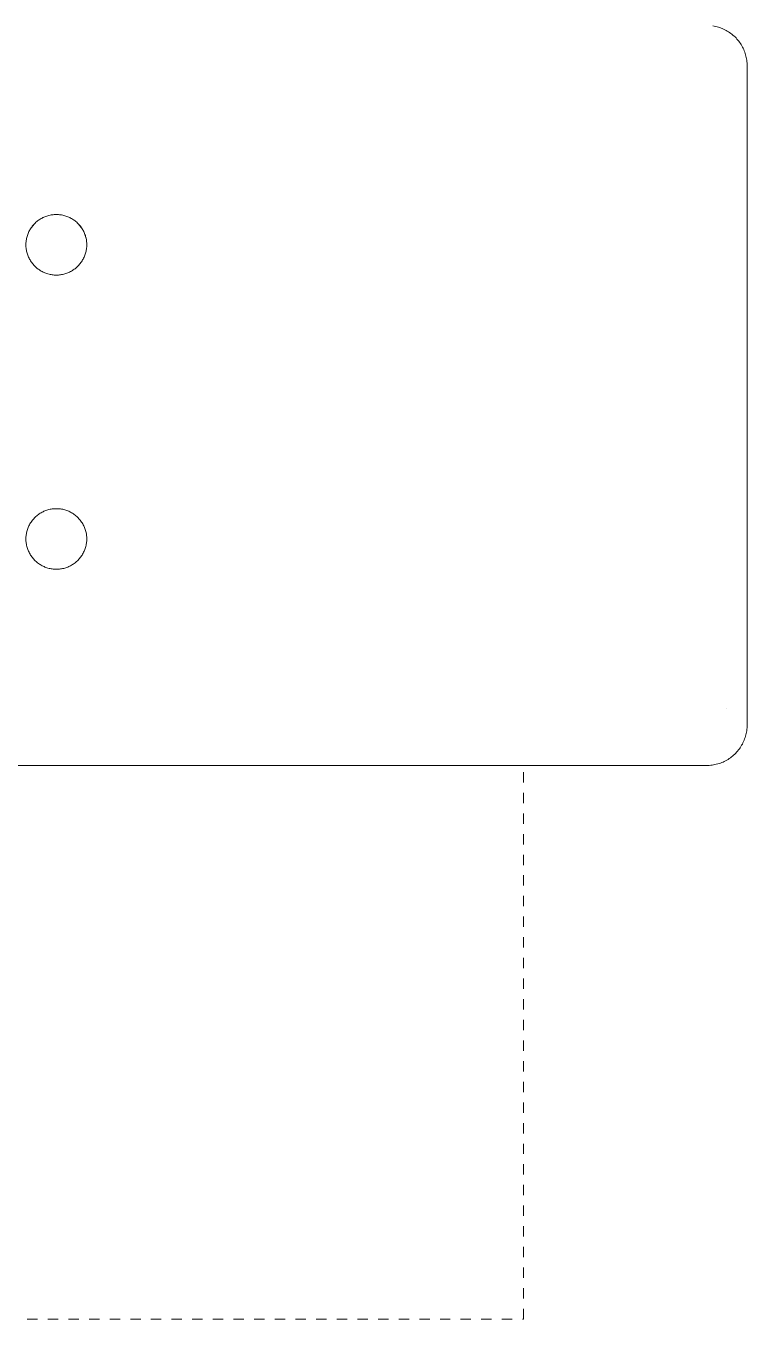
# Model space of a CAD drawing. Header units: inches. Extents: x -9 to 187, y -3 to 135.
# Drawn here: x 85.53 to 92.51, y 48.14 to 60.67 of the extents above; entities that cross this region are included whole.
import ezdxf

# ---------------------------------------------------------------- set-up
doc = ezdxf.new("R2010")
doc.units = ezdxf.units.IN
doc.linetypes.add('HIDDEN', pattern=[1.905, 1.27, -0.635])
doc.layers.add('ZANO_R', color=7, linetype='Continuous', lineweight=0)
doc.layers.add('ZANO_R_przerywana', color=250, linetype='HIDDEN', lineweight=0)

msp = doc.modelspace()

# ---------------------------------------------------------------- linework, layer by layer
at = {"layer": 'ZANO_R'}
for p, q in [((92.18307, 60.66907), (92.19639, 60.66673)), ((92.19639, 60.66673), (92.20962, 60.66393)), ((92.20962, 60.66393), (92.22274, 60.66067)), ((92.22274, 60.66067), (92.23575, 60.65696)), ((92.23575, 60.65696), (92.24861, 60.65281)), ((92.24861, 60.65281), (92.26133, 60.64822)), ((92.26133, 60.64822), (92.27389, 60.64319)), ((92.27389, 60.64319), (92.28626, 60.63773)), ((92.28626, 60.63773), (92.29844, 60.63185)), ((92.29844, 60.63185), (92.31041, 60.62556)), ((92.31041, 60.62556), (92.32215, 60.61885)), ((92.32215, 60.61885), (92.33365, 60.61175)), ((92.33365, 60.61175), (92.34491, 60.60425)), ((92.34491, 60.60425), (92.3559, 60.59637)), ((92.3559, 60.59637), (92.36661, 60.58812)), ((92.36661, 60.58812), (92.37703, 60.5795)), ((92.37703, 60.5795), (92.38715, 60.57053)), ((92.38715, 60.57053), (92.39695, 60.56122)), ((92.39695, 60.56122), (92.40643, 60.55157)), ((92.40643, 60.55157), (92.41557, 60.5416)), ((92.41557, 60.5416), (92.42436, 60.53133)), ((92.42436, 60.53133), (92.43279, 60.52075)), ((92.43279, 60.52075), (92.44085, 60.5099)), ((92.44085, 60.5099), (92.44854, 60.49877)), ((92.44854, 60.49877), (92.45583, 60.48738)), ((92.45583, 60.48738), (92.46273, 60.47575)), ((92.46273, 60.47575), (92.46922, 60.46389)), ((92.46922, 60.46389), (92.47531, 60.45181)), ((92.47531, 60.45181), (92.48097, 60.43953)), ((92.48097, 60.43953), (92.48621, 60.42707)), ((92.48621, 60.42707), (92.49101, 60.41442)), ((92.49101, 60.41442), (92.49537, 60.40163)), ((92.49537, 60.40163), (92.4993, 60.38868)), ((92.4993, 60.38868), (92.50277, 60.37562)), ((92.50277, 60.37562), (92.50579, 60.36244)), ((92.50579, 60.36244), (92.50836, 60.34916)), ((92.50836, 60.34916), (92.51047, 60.3358)), ((92.51047, 60.3358), (92.51211, 60.32238)), ((92.51211, 60.32238), (92.5133, 60.30891)), ((92.5133, 60.30891), (92.51402, 60.2954)), ((92.51402, 60.2954), (92.51427, 60.28188)), ((92.51427, 54.03166), (92.51427, 60.28188)), ((85.62422, 58.76555), (85.632, 58.77229)), ((85.62447, 58.76584), (85.63225, 58.77257)), ((85.632, 58.77229), (85.64001, 58.77876)), ((85.63225, 58.77257), (85.64025, 58.77902)), ((85.64001, 58.77876), (85.64825, 58.78495)), ((85.64025, 58.77902), (85.64848, 58.78519)), ((85.64825, 58.78495), (85.65669, 58.79084)), ((85.64848, 58.78519), (85.65692, 58.79106)), ((85.65669, 58.79084), (85.66534, 58.79644)), ((85.65692, 58.79106), (85.66555, 58.79664)), ((85.66534, 58.79644), (85.67417, 58.80173)), ((85.66555, 58.79664), (85.67438, 58.80192)), ((85.67417, 58.80173), (85.68319, 58.80671)), ((85.67438, 58.80192), (85.68338, 58.80688)), ((85.68319, 58.80671), (85.69237, 58.81137)), ((85.68338, 58.80688), (85.69255, 58.81153)), ((85.69237, 58.81137), (85.70171, 58.81571)), ((85.69255, 58.81153), (85.70188, 58.81585)), ((85.70171, 58.81571), (85.7112, 58.81972)), ((85.70188, 58.81585), (85.71136, 58.81985)), ((85.7112, 58.81972), (85.72082, 58.8234)), ((85.71136, 58.81985), (85.72096, 58.82351)), ((85.72082, 58.8234), (85.73056, 58.82674)), ((85.72096, 58.82351), (85.73069, 58.82684)), ((85.73056, 58.82674), (85.74041, 58.82973)), ((85.73069, 58.82684), (85.74053, 58.82982)), ((85.74041, 58.82973), (85.75036, 58.83238)), ((85.74053, 58.82982), (85.75047, 58.83246)), ((85.75036, 58.83238), (85.7604, 58.83469)), ((85.75047, 58.83246), (85.7605, 58.83475)), ((85.7604, 58.83469), (85.77051, 58.83664)), ((85.7605, 58.83475), (85.77059, 58.83669)), ((85.77051, 58.83664), (85.78069, 58.83823)), ((85.77059, 58.83669), (85.78075, 58.83827)), ((85.78069, 58.83823), (85.79091, 58.83947)), ((85.78075, 58.83827), (85.79096, 58.8395)), ((85.79091, 58.83947), (85.80117, 58.84036)), ((85.79096, 58.8395), (85.80121, 58.84038)), ((85.80117, 58.84036), (85.81146, 58.84088)), ((85.80121, 58.84038), (85.81147, 58.84089)), ((85.81146, 58.84088), (85.82176, 58.84105)), ((85.81147, 58.84089), (85.82176, 58.84105)), ((85.82176, 58.84105), (85.83205, 58.84088)), ((85.82176, 58.84105), (85.83204, 58.84089)), ((85.83204, 58.84089), (85.84231, 58.84038)), ((85.83205, 58.84088), (85.84234, 58.84036)), ((85.84231, 58.84038), (85.85255, 58.8395)), ((85.84234, 58.84036), (85.8526, 58.83947)), ((85.85255, 58.8395), (85.86276, 58.83827)), ((85.8526, 58.83947), (85.86282, 58.83823)), ((85.86276, 58.83827), (85.87292, 58.83669)), ((85.86282, 58.83823), (85.873, 58.83664)), ((85.87292, 58.83669), (85.88302, 58.83475)), ((85.873, 58.83664), (85.88311, 58.83469)), ((85.88302, 58.83475), (85.89304, 58.83246)), ((85.88311, 58.83469), (85.89315, 58.83238)), ((85.89304, 58.83246), (85.90298, 58.82982)), ((85.89315, 58.83238), (85.9031, 58.82973)), ((85.90298, 58.82982), (85.91282, 58.82684)), ((85.9031, 58.82973), (85.91295, 58.82674)), ((85.91282, 58.82684), (85.92255, 58.82351)), ((85.91295, 58.82674), (85.92269, 58.8234)), ((85.92255, 58.82351), (85.93215, 58.81985)), ((85.92269, 58.8234), (85.93231, 58.81972)), ((85.93215, 58.81985), (85.94163, 58.81585)), ((85.93231, 58.81972), (85.9418, 58.81571)), ((85.94163, 58.81585), (85.95096, 58.81153)), ((85.9418, 58.81571), (85.95114, 58.81137)), ((85.95096, 58.81153), (85.96013, 58.80688)), ((85.95114, 58.81137), (85.96032, 58.80671)), ((85.96013, 58.80688), (85.96913, 58.80192)), ((85.96032, 58.80671), (85.96934, 58.80173)), ((85.96913, 58.80192), (85.97796, 58.79664)), ((85.96934, 58.80173), (85.97817, 58.79644)), ((85.97796, 58.79664), (85.9866, 58.79106)), ((85.97817, 58.79644), (85.98682, 58.79084)), ((85.9866, 58.79106), (85.99503, 58.78519)), ((85.98682, 58.79084), (85.99526, 58.78495)), ((85.99503, 58.78519), (86.00326, 58.77902)), ((85.99526, 58.78495), (86.0035, 58.77876)), ((86.00326, 58.77902), (86.01126, 58.77257)), ((86.0035, 58.77876), (86.01151, 58.77229)), ((86.01126, 58.77257), (86.01904, 58.76584)), ((86.01151, 58.77229), (86.01929, 58.76555)), ((85.54084, 58.63758), (85.54421, 58.64732)), ((85.54113, 58.63815), (85.5445, 58.64786)), ((85.54421, 58.64732), (85.54791, 58.65693)), ((85.5445, 58.64786), (85.5482, 58.65745)), ((85.54791, 58.65693), (85.55195, 58.6664)), ((85.5482, 58.65745), (85.55224, 58.66691)), ((85.55195, 58.6664), (85.55632, 58.67573)), ((85.55224, 58.66691), (85.55661, 58.67622)), ((85.55632, 58.67573), (85.56101, 58.6849)), ((85.55661, 58.67622), (85.5613, 58.68537)), ((85.56101, 58.6849), (85.56602, 58.6939)), ((85.5613, 58.68537), (85.56631, 58.69435)), ((85.56602, 58.6939), (85.57133, 58.70272)), ((85.56631, 58.69435), (85.57162, 58.70315)), ((85.57133, 58.70272), (85.57695, 58.71134)), ((85.57162, 58.70315), (85.57724, 58.71176)), ((85.57695, 58.71134), (85.58287, 58.71977)), ((85.57724, 58.71176), (85.58316, 58.72017)), ((85.58287, 58.71977), (85.58908, 58.72799)), ((85.58316, 58.72017), (85.58937, 58.72837)), ((85.58908, 58.72799), (85.59558, 58.73598)), ((85.58937, 58.72837), (85.59586, 58.73634)), ((85.59558, 58.73598), (85.60235, 58.74374)), ((85.59586, 58.73634), (85.60262, 58.74409)), ((85.60235, 58.74374), (85.60938, 58.75126)), ((85.60262, 58.74409), (85.60965, 58.75159)), ((85.60938, 58.75126), (85.61667, 58.75854)), ((85.60965, 58.75159), (85.61694, 58.75884)), ((85.61667, 58.75854), (85.62422, 58.76555)), ((85.61694, 58.75884), (85.62447, 58.76584)), ((86.01904, 58.76584), (86.02658, 58.75884)), ((86.01929, 58.76555), (86.02684, 58.75854)), ((86.02658, 58.75884), (86.03386, 58.75159)), ((86.02684, 58.75854), (86.03413, 58.75126)), ((86.03386, 58.75159), (86.04089, 58.74409)), ((86.03413, 58.75126), (86.04117, 58.74374)), ((86.04089, 58.74409), (86.04766, 58.73634)), ((86.04117, 58.74374), (86.04793, 58.73598)), ((86.04766, 58.73634), (86.05415, 58.72837)), ((86.04793, 58.73598), (86.05443, 58.72799)), ((86.05415, 58.72837), (86.06035, 58.72017)), ((86.05443, 58.72799), (86.06064, 58.71977)), ((86.06035, 58.72017), (86.06627, 58.71176)), ((86.06064, 58.71977), (86.06656, 58.71134)), ((86.06627, 58.71176), (86.07189, 58.70315)), ((86.06656, 58.71134), (86.07218, 58.70272)), ((86.07189, 58.70315), (86.07721, 58.69435)), ((86.07218, 58.70272), (86.0775, 58.6939)), ((86.07721, 58.69435), (86.08221, 58.68537)), ((86.0775, 58.6939), (86.0825, 58.6849)), ((86.08221, 58.68537), (86.0869, 58.67622)), ((86.0825, 58.6849), (86.08719, 58.67573)), ((86.0869, 58.67622), (86.09127, 58.66691)), ((86.08719, 58.67573), (86.09156, 58.6664)), ((86.09127, 58.66691), (86.09531, 58.65745)), ((86.09156, 58.6664), (86.0956, 58.65693)), ((86.09531, 58.65745), (86.09901, 58.64786)), ((86.0956, 58.65693), (86.0993, 58.64732)), ((86.09901, 58.64786), (86.10238, 58.63815)), ((86.0993, 58.64732), (86.10267, 58.63758)), ((85.5265, 58.54715), (85.5267, 58.55743)), ((85.52676, 58.5369), (85.5265, 58.54715)), ((85.5267, 58.55743), (85.52726, 58.5677)), ((85.52738, 58.52667), (85.52676, 58.5369)), ((85.52726, 58.5677), (85.52818, 58.57794)), ((85.52836, 58.51647), (85.52738, 58.52667)), ((85.52818, 58.57794), (85.52946, 58.58814)), ((85.52946, 58.58814), (85.53109, 58.59829)), ((85.53109, 58.59829), (85.53308, 58.60838)), ((85.53308, 58.60838), (85.53541, 58.6184)), ((85.53431, 58.61406), (85.53602, 58.62091)), ((85.53541, 58.6184), (85.5381, 58.62832)), ((85.53602, 58.62091), (85.5379, 58.62772)), ((85.53782, 58.62774), (85.54084, 58.63758)), ((85.5381, 58.62832), (85.54113, 58.63815)), ((86.10238, 58.63815), (86.10541, 58.62832)), ((86.10267, 58.63758), (86.1057, 58.62774)), ((86.10541, 58.62832), (86.1081, 58.6184)), ((86.10562, 58.62772), (86.10749, 58.62091)), ((86.10749, 58.62091), (86.1092, 58.61406)), ((86.1081, 58.6184), (86.11043, 58.60838)), ((86.11043, 58.60838), (86.11242, 58.59829)), ((86.11242, 58.59829), (86.11405, 58.58814)), ((86.11405, 58.58814), (86.11533, 58.57794)), ((86.11613, 58.52667), (86.11516, 58.51647)), ((86.11533, 58.57794), (86.11625, 58.5677)), ((86.11675, 58.5369), (86.11613, 58.52667)), ((86.11625, 58.5677), (86.11681, 58.55743)), ((86.11701, 58.54715), (86.11675, 58.5369)), ((86.11681, 58.55743), (86.11701, 58.54715)), ((85.52968, 58.5063), (85.52836, 58.51647)), ((85.53136, 58.49619), (85.52968, 58.5063)), ((85.53339, 58.48614), (85.53136, 58.49619)), ((85.53577, 58.47617), (85.53339, 58.48614)), ((85.53849, 58.46628), (85.53577, 58.47617)), ((85.54156, 58.4565), (85.53849, 58.46628)), ((85.54496, 58.44683), (85.54156, 58.4565)), ((85.54869, 58.43728), (85.54496, 58.44683)), ((85.55276, 58.42787), (85.54869, 58.43728)), ((85.55715, 58.41861), (85.55276, 58.42787)), ((85.56185, 58.4095), (85.55715, 58.41861)), ((85.56687, 58.40056), (85.56185, 58.4095)), ((85.5722, 58.39181), (85.56687, 58.40056)), ((85.57783, 58.38324), (85.5722, 58.39181)), ((86.07131, 58.39181), (86.06568, 58.38324)), ((86.07664, 58.40056), (86.07131, 58.39181)), ((86.08166, 58.4095), (86.07664, 58.40056)), ((86.08637, 58.41861), (86.08166, 58.4095)), ((86.09075, 58.42787), (86.08637, 58.41861)), ((86.09482, 58.43728), (86.09075, 58.42787)), ((86.09855, 58.44683), (86.09482, 58.43728)), ((86.10196, 58.4565), (86.09855, 58.44683)), ((86.10502, 58.46628), (86.10196, 58.4565)), ((86.10774, 58.47617), (86.10502, 58.46628)), ((86.11012, 58.48614), (86.10774, 58.47617)), ((86.11215, 58.49619), (86.11012, 58.48614)), ((86.11383, 58.5063), (86.11215, 58.49619)), ((86.11516, 58.51647), (86.11383, 58.5063)), ((85.58375, 58.37487), (85.57783, 58.38324)), ((85.58996, 58.36671), (85.58375, 58.37487)), ((85.59645, 58.35878), (85.58996, 58.36671)), ((85.60321, 58.35107), (85.59645, 58.35878)), ((85.61024, 58.3436), (85.60321, 58.35107)), ((85.61752, 58.33639), (85.61024, 58.3436)), ((85.62504, 58.32942), (85.61752, 58.33639)), ((85.6328, 58.32273), (85.62504, 58.32942)), ((85.64079, 58.31631), (85.6328, 58.32273)), ((85.649, 58.31017), (85.64079, 58.31631)), ((85.65742, 58.30431), (85.649, 58.31017)), ((85.66603, 58.29876), (85.65742, 58.30431)), ((85.67484, 58.2935), (85.66603, 58.29876)), ((85.68381, 58.28856), (85.67484, 58.2935)), ((85.69296, 58.28392), (85.68381, 58.28856)), ((85.70226, 58.27961), (85.69296, 58.28392)), ((85.71171, 58.27563), (85.70226, 58.27961)), ((85.72128, 58.27197), (85.71171, 58.27563)), ((85.73098, 58.26865), (85.72128, 58.27197)), ((85.74079, 58.26567), (85.73098, 58.26865)), ((85.91253, 58.26865), (85.90272, 58.26567)), ((85.92223, 58.27197), (85.91253, 58.26865)), ((85.93181, 58.27563), (85.92223, 58.27197)), ((85.94125, 58.27961), (85.93181, 58.27563)), ((85.95055, 58.28392), (85.94125, 58.27961)), ((85.9597, 58.28856), (85.95055, 58.28392)), ((85.96868, 58.2935), (85.9597, 58.28856)), ((85.97748, 58.29876), (85.96868, 58.2935)), ((85.98609, 58.30431), (85.97748, 58.29876)), ((85.99451, 58.31017), (85.98609, 58.30431)), ((86.00272, 58.31631), (85.99451, 58.31017)), ((86.01071, 58.32273), (86.00272, 58.31631)), ((86.01847, 58.32942), (86.01071, 58.32273)), ((86.026, 58.33639), (86.01847, 58.32942)), ((86.03327, 58.3436), (86.026, 58.33639)), ((86.0403, 58.35107), (86.03327, 58.3436)), ((86.04706, 58.35878), (86.0403, 58.35107)), ((86.05355, 58.36671), (86.04706, 58.35878)), ((86.05976, 58.37487), (86.05355, 58.36671)), ((86.06568, 58.38324), (86.05976, 58.37487)), ((85.7507, 58.26303), (85.74079, 58.26567)), ((85.76069, 58.26074), (85.7507, 58.26303)), ((85.77075, 58.25879), (85.76069, 58.26074)), ((85.78088, 58.2572), (85.77075, 58.25879)), ((85.79106, 58.25595), (85.78088, 58.2572)), ((85.80127, 58.25506), (85.79106, 58.25595)), ((85.81151, 58.25453), (85.80127, 58.25506)), ((85.82176, 58.25435), (85.81151, 58.25453)), ((85.83201, 58.25453), (85.82176, 58.25435)), ((85.84224, 58.25506), (85.83201, 58.25453)), ((85.85246, 58.25595), (85.84224, 58.25506)), ((85.86263, 58.2572), (85.85246, 58.25595)), ((85.87276, 58.25879), (85.86263, 58.2572)), ((85.88282, 58.26074), (85.87276, 58.25879)), ((85.89281, 58.26303), (85.88282, 58.26074)), ((85.90272, 58.26567), (85.89281, 58.26303)), ((85.58937, 55.87844), (85.59586, 55.88641)), ((85.59586, 55.88641), (85.60262, 55.89416)), ((85.60262, 55.89416), (85.60965, 55.90166)), ((85.60965, 55.90166), (85.61694, 55.90891)), ((85.61694, 55.90891), (85.62447, 55.91591)), ((85.62447, 55.91591), (85.63225, 55.92264)), ((85.63225, 55.92264), (85.64025, 55.92909)), ((85.64025, 55.92909), (85.64848, 55.93526)), ((85.64848, 55.93526), (85.65692, 55.94114)), ((85.65692, 55.94114), (85.66555, 55.94672)), ((85.66555, 55.94672), (85.67438, 55.95199)), ((85.67438, 55.95199), (85.68338, 55.95696)), ((85.68338, 55.95696), (85.69255, 55.9616)), ((85.69255, 55.9616), (85.70188, 55.96593)), ((85.70188, 55.96593), (85.71136, 55.96992)), ((85.71136, 55.96992), (85.72096, 55.97358)), ((85.72096, 55.97358), (85.73069, 55.97691)), ((85.73069, 55.97691), (85.74053, 55.97989)), ((85.74053, 55.97989), (85.75047, 55.98253)), ((85.75047, 55.98253), (85.7605, 55.98482)), ((85.7605, 55.98482), (85.77059, 55.98676)), ((85.77059, 55.98676), (85.78075, 55.98834)), ((85.78075, 55.98834), (85.79096, 55.98957)), ((85.79096, 55.98957), (85.80121, 55.99045)), ((85.80121, 55.99045), (85.81147, 55.99096)), ((85.81147, 55.99096), (85.82176, 55.99112)), ((85.82176, 55.99112), (85.83204, 55.99096)), ((85.83204, 55.99096), (85.84231, 55.99045)), ((85.84231, 55.99045), (85.85255, 55.98957)), ((85.85255, 55.98957), (85.86276, 55.98834)), ((85.86276, 55.98834), (85.87292, 55.98676)), ((85.87292, 55.98676), (85.88302, 55.98482)), ((85.88302, 55.98482), (85.89304, 55.98253)), ((85.89304, 55.98253), (85.90298, 55.97989)), ((85.90298, 55.97989), (85.91282, 55.97691)), ((85.91282, 55.97691), (85.92255, 55.97358)), ((85.92255, 55.97358), (85.93215, 55.96992)), ((85.93215, 55.96992), (85.94163, 55.96593)), ((85.94163, 55.96593), (85.95096, 55.9616)), ((85.95096, 55.9616), (85.96013, 55.95696)), ((85.96013, 55.95696), (85.96913, 55.95199)), ((85.96913, 55.95199), (85.97796, 55.94672)), ((85.97796, 55.94672), (85.9866, 55.94114)), ((85.9866, 55.94114), (85.99503, 55.93526)), ((85.99503, 55.93526), (86.00326, 55.92909)), ((86.00326, 55.92909), (86.01126, 55.92264)), ((86.01126, 55.92264), (86.01904, 55.91591)), ((86.01904, 55.91591), (86.02658, 55.90891)), ((86.02658, 55.90891), (86.03386, 55.90166)), ((86.03386, 55.90166), (86.04089, 55.89416)), ((86.04089, 55.89416), (86.04766, 55.88641)), ((86.04766, 55.88641), (86.05415, 55.87844)), ((85.53308, 55.75845), (85.53541, 55.76847)), ((85.53431, 55.76413), (85.53602, 55.77098)), ((85.53541, 55.76847), (85.5381, 55.77839)), ((85.53602, 55.77098), (85.5379, 55.77779)), ((85.5381, 55.77839), (85.54113, 55.78822)), ((85.54113, 55.78822), (85.5445, 55.79793)), ((85.5445, 55.79793), (85.5482, 55.80752)), ((85.5482, 55.80752), (85.55224, 55.81698)), ((85.55224, 55.81698), (85.55661, 55.82629)), ((85.55661, 55.82629), (85.5613, 55.83544)), ((85.5613, 55.83544), (85.56631, 55.84442)), ((85.56631, 55.84442), (85.57162, 55.85322)), ((85.57162, 55.85322), (85.57724, 55.86183)), ((85.57724, 55.86183), (85.58316, 55.87024)), ((85.58316, 55.87024), (85.58937, 55.87844)), ((86.05415, 55.87844), (86.06035, 55.87024)), ((86.06035, 55.87024), (86.06627, 55.86183)), ((86.06627, 55.86183), (86.07189, 55.85322)), ((86.07189, 55.85322), (86.07721, 55.84442)), ((86.07721, 55.84442), (86.08221, 55.83544)), ((86.08221, 55.83544), (86.0869, 55.82629)), ((86.0869, 55.82629), (86.09127, 55.81698)), ((86.09127, 55.81698), (86.09531, 55.80752)), ((86.09531, 55.80752), (86.09901, 55.79793)), ((86.09901, 55.79793), (86.10238, 55.78822)), ((86.10238, 55.78822), (86.10541, 55.77839)), ((86.10541, 55.77839), (86.1081, 55.76847)), ((86.10562, 55.77779), (86.10749, 55.77098)), ((86.10749, 55.77098), (86.1092, 55.76413)), ((86.1081, 55.76847), (86.11043, 55.75845)), ((85.5265, 55.69722), (85.5267, 55.7075)), ((85.52676, 55.68697), (85.5265, 55.69722)), ((85.5267, 55.7075), (85.52726, 55.71777)), ((85.52738, 55.67674), (85.52676, 55.68697)), ((85.52726, 55.71777), (85.52818, 55.72801)), ((85.52836, 55.66654), (85.52738, 55.67674)), ((85.52818, 55.72801), (85.52946, 55.73821)), ((85.52968, 55.65637), (85.52836, 55.66654)), ((85.52946, 55.73821), (85.53109, 55.74836)), ((85.53136, 55.64626), (85.52968, 55.65637)), ((85.53109, 55.74836), (85.53308, 55.75845)), ((85.53339, 55.63621), (85.53136, 55.64626)), ((85.53577, 55.62624), (85.53339, 55.63621)), ((86.11012, 55.63621), (86.10774, 55.62624)), ((86.11215, 55.64626), (86.11012, 55.63621)), ((86.11043, 55.75845), (86.11242, 55.74836)), ((86.11383, 55.65637), (86.11215, 55.64626)), ((86.11242, 55.74836), (86.11405, 55.73821)), ((86.11516, 55.66654), (86.11383, 55.65637)), ((86.11405, 55.73821), (86.11533, 55.72801)), ((86.11613, 55.67674), (86.11516, 55.66654)), ((86.11533, 55.72801), (86.11625, 55.71777)), ((86.11675, 55.68697), (86.11613, 55.67674)), ((86.11625, 55.71777), (86.11681, 55.7075)), ((86.11701, 55.69722), (86.11675, 55.68697)), ((86.11681, 55.7075), (86.11701, 55.69722)), ((85.53849, 55.61636), (85.53577, 55.62624)), ((85.54156, 55.60657), (85.53849, 55.61636)), ((85.54496, 55.5969), (85.54156, 55.60657)), ((85.54869, 55.58736), (85.54496, 55.5969)), ((85.55276, 55.57794), (85.54869, 55.58736)), ((85.55715, 55.56868), (85.55276, 55.57794)), ((85.56185, 55.55957), (85.55715, 55.56868)), ((85.56687, 55.55064), (85.56185, 55.55957)), ((85.5722, 55.54188), (85.56687, 55.55064)), ((85.57783, 55.53331), (85.5722, 55.54188)), ((85.58375, 55.52494), (85.57783, 55.53331)), ((85.58996, 55.51679), (85.58375, 55.52494)), ((85.59645, 55.50885), (85.58996, 55.51679)), ((86.05355, 55.51679), (86.04706, 55.50885)), ((86.05976, 55.52494), (86.05355, 55.51679)), ((86.06568, 55.53331), (86.05976, 55.52494)), ((86.07131, 55.54188), (86.06568, 55.53331)), ((86.07664, 55.55064), (86.07131, 55.54188)), ((86.08166, 55.55957), (86.07664, 55.55064)), ((86.08637, 55.56868), (86.08166, 55.55957)), ((86.09075, 55.57794), (86.08637, 55.56868)), ((86.09482, 55.58736), (86.09075, 55.57794)), ((86.09855, 55.5969), (86.09482, 55.58736)), ((86.10196, 55.60657), (86.09855, 55.5969)), ((86.10502, 55.61636), (86.10196, 55.60657)), ((86.10774, 55.62624), (86.10502, 55.61636)), ((85.60321, 55.50114), (85.59645, 55.50885)), ((85.61024, 55.49368), (85.60321, 55.50114)), ((85.61752, 55.48646), (85.61024, 55.49368)), ((85.62504, 55.4795), (85.61752, 55.48646)), ((85.6328, 55.4728), (85.62504, 55.4795)), ((85.64079, 55.46638), (85.6328, 55.4728)), ((85.649, 55.46024), (85.64079, 55.46638)), ((85.65742, 55.45438), (85.649, 55.46024)), ((85.66603, 55.44883), (85.65742, 55.45438)), ((85.67484, 55.44357), (85.66603, 55.44883)), ((85.68381, 55.43863), (85.67484, 55.44357)), ((85.69296, 55.434), (85.68381, 55.43863)), ((85.70226, 55.42968), (85.69296, 55.434)), ((85.71171, 55.4257), (85.70226, 55.42968)), ((85.72128, 55.42204), (85.71171, 55.4257)), ((85.73098, 55.41872), (85.72128, 55.42204)), ((85.74079, 55.41574), (85.73098, 55.41872)), ((85.7507, 55.4131), (85.74079, 55.41574)), ((85.76069, 55.41081), (85.7507, 55.4131)), ((85.77075, 55.40886), (85.76069, 55.41081)), ((85.78088, 55.40727), (85.77075, 55.40886)), ((85.79106, 55.40602), (85.78088, 55.40727)), ((85.80127, 55.40514), (85.79106, 55.40602)), ((85.81151, 55.4046), (85.80127, 55.40514)), ((85.82176, 55.40442), (85.81151, 55.4046)), ((85.83201, 55.4046), (85.82176, 55.40442)), ((85.84224, 55.40514), (85.83201, 55.4046)), ((85.85246, 55.40602), (85.84224, 55.40514)), ((85.86263, 55.40727), (85.85246, 55.40602)), ((85.87276, 55.40886), (85.86263, 55.40727)), ((85.88282, 55.41081), (85.87276, 55.40886)), ((85.89281, 55.4131), (85.88282, 55.41081)), ((85.90272, 55.41574), (85.89281, 55.4131)), ((85.91253, 55.41872), (85.90272, 55.41574)), ((85.92223, 55.42204), (85.91253, 55.41872)), ((85.93181, 55.4257), (85.92223, 55.42204)), ((85.94125, 55.42968), (85.93181, 55.4257)), ((85.95055, 55.434), (85.94125, 55.42968)), ((85.9597, 55.43863), (85.95055, 55.434)), ((85.96868, 55.44357), (85.9597, 55.43863)), ((85.97748, 55.44883), (85.96868, 55.44357)), ((85.98609, 55.45438), (85.97748, 55.44883)), ((85.99451, 55.46024), (85.98609, 55.45438)), ((86.00272, 55.46638), (85.99451, 55.46024)), ((86.01071, 55.4728), (86.00272, 55.46638)), ((86.01847, 55.4795), (86.01071, 55.4728)), ((86.026, 55.48646), (86.01847, 55.4795)), ((86.03327, 55.49368), (86.026, 55.48646)), ((86.0403, 55.50114), (86.03327, 55.49368)), ((86.04706, 55.50885), (86.0403, 55.50114)), ((92.31743, 54.05607), (92.31742, 54.05391)), ((92.51427, 53.89497), (92.51427, 54.03166)), ((92.514, 53.88126), (92.51326, 53.86757)), ((92.51427, 53.89497), (92.514, 53.88126)), ((92.49031, 53.76063), (92.48537, 53.74784)), ((92.4948, 53.77359), (92.49031, 53.76063)), ((92.49884, 53.7867), (92.4948, 53.77359)), ((92.50241, 53.79994), (92.49884, 53.7867)), ((92.50552, 53.8133), (92.50241, 53.79994)), ((92.50817, 53.82676), (92.50552, 53.8133)), ((92.51034, 53.8403), (92.50817, 53.82676)), ((92.51204, 53.85391), (92.51034, 53.8403)), ((92.51326, 53.86757), (92.51204, 53.85391)), ((92.41284, 53.63226), (92.40346, 53.62224)), ((92.42186, 53.64259), (92.41284, 53.63226)), ((92.43051, 53.65323), (92.42186, 53.64259)), ((92.43878, 53.66417), (92.43051, 53.65323)), ((92.44667, 53.67539), (92.43878, 53.66417)), ((92.45416, 53.68687), (92.44667, 53.67539)), ((92.46125, 53.69862), (92.45416, 53.68687)), ((92.46792, 53.7106), (92.46125, 53.69862)), ((92.47417, 53.72281), (92.46792, 53.7106)), ((92.47999, 53.73523), (92.47417, 53.72281)), ((92.48537, 53.74784), (92.47999, 53.73523)), ((92.16167, 53.50489), (92.148, 53.50372)), ((92.17528, 53.50653), (92.16167, 53.50489)), ((92.18883, 53.50865), (92.17528, 53.50653)), ((92.2023, 53.51124), (92.18883, 53.50865)), ((92.21567, 53.5143), (92.2023, 53.51124)), ((92.22892, 53.51783), (92.21567, 53.5143)), ((92.24205, 53.52181), (92.22892, 53.51783)), ((92.25502, 53.52625), (92.24205, 53.52181)), ((92.26784, 53.53114), (92.25502, 53.52625)), ((92.28047, 53.53648), (92.26784, 53.53114)), ((92.29291, 53.54225), (92.28047, 53.53648)), ((92.30514, 53.54845), (92.29291, 53.54225)), ((92.31715, 53.55508), (92.30514, 53.54845)), ((92.32892, 53.56212), (92.31715, 53.55508)), ((92.34044, 53.56957), (92.32892, 53.56212)), ((92.35169, 53.57741), (92.34044, 53.56957)), ((92.36266, 53.58564), (92.35169, 53.57741)), ((92.37333, 53.59425), (92.36266, 53.58564)), ((92.3837, 53.60323), (92.37333, 53.59425)), ((92.39375, 53.61256), (92.3837, 53.60323)), ((92.40346, 53.62224), (92.39375, 53.61256)), ((92.12059, 53.50282), (45.19426, 53.50282)), ((92.12059, 53.50282), (78.53873, 53.50282)), ((92.1343, 53.50303), (92.12059, 53.50282)), ((92.148, 53.50372), (92.1343, 53.50303))]:
    msp.add_line(p, q, dxfattribs=at)
at = {"layer": 'ZANO_R_przerywana', "ltscale": 0.05}
for p, q in [((90.34904, 48.13868), (90.34904, 53.50282)), ((78.53873, 48.13868), (90.34904, 48.13868))]:
    msp.add_line(p, q, dxfattribs=at)

doc.saveas('drawing.dxf')
